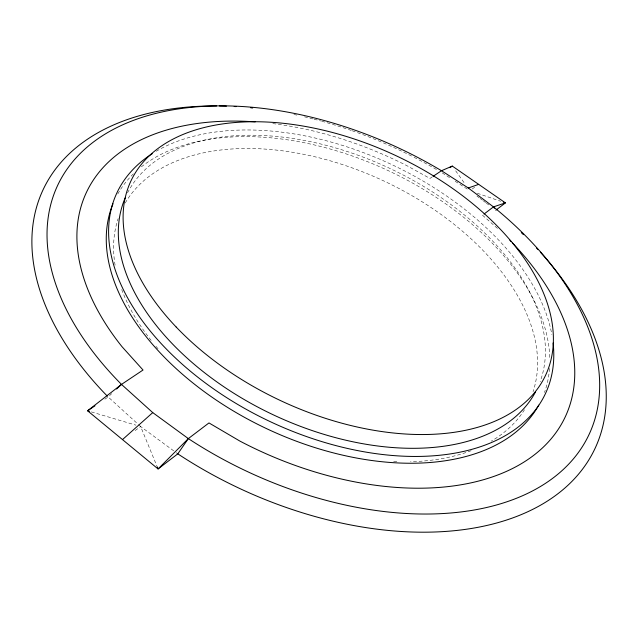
<?xml version="1.0" encoding="UTF-8"?>
<svg xmlns="http://www.w3.org/2000/svg" width="638" height="638" viewBox="0 0 638 638"><rect width="100%" height="100%" fill="white"/><g stroke="black" fill="none" stroke-linecap="round" stroke-linejoin="round"><path stroke-width="0.48" stroke-dasharray="3.19 2.39" d="M109.561 395.648L111.666 393.662M135.144 430.538L140.671 426.575L175.426 452.111M472.24 188.984L474.656 187.253M104.863 399.181L108.157 396.964L137.784 423.943M432.42 176.782L429.94 178.441L406.988 165.728A264.419 160.465 25.1 0 0 272.817 123.597M91.362 411.909L135.934 425.163M477.32 193.274L500.726 201.281M442.174 172.874L450.308 178.122M455.189 181.272L469.01 190.188M176.216 452.693L177.795 453.849M476.913 196.033L479.282 197.812M480.063 198.402L482.432 200.172M483.221 200.771L485.582 202.541M486.371 203.131L488.732 204.91M482.495 215.213L498.485 229.305M138.51 424.597L140.671 426.575L157.323 467.112M455.691 170.848L465.301 184.358M293.927 114.497A304.781 187.094 25.1 0 1 296.798 115.103M304.486 116.834A304.781 187.094 25.1 0 1 313.122 118.947M314.079 119.194A304.781 187.094 25.1 0 1 320.77 120.973M321.696 121.228A304.781 187.094 25.1 0 1 351.267 130.447M352.184 130.766A304.781 187.094 25.1 0 1 413.169 156.844M414.038 157.283A304.781 187.094 25.1 0 1 437.995 170.402M524.484 409.748A225.118 137.162 25.1 0 1 491.308 441.137M471.139 450.699A225.118 137.162 25.1 0 1 410.537 461.745M396.836 461.745A225.118 137.162 25.1 0 1 391.923 461.561M158.025 348.747A225.118 137.162 25.1 0 1 154.914 345.07M151.15 340.421A225.118 137.162 25.1 0 1 121.037 287.706M115.095 265.161A225.118 137.162 25.1 0 1 118.15 218.619M125.247 202.972A225.118 137.162 25.1 0 1 382.194 180.211A225.118 137.162 25.1 0 1 533.049 391.66M117.791 193.96A235.613 142.625 25.1 0 1 133.43 173.799M141.373 166.837A235.613 142.625 25.1 0 1 389.036 171.008A235.613 142.625 25.1 0 1 549.796 358.867M549.533 368.453A235.613 142.625 25.1 0 1 544.469 392.474M127.584 192.82A227.016 136.293 25.1 0 1 386.652 166.933A227.016 136.293 25.1 0 1 540.131 381.644M156.262 151.238A236.61 142.17 25.1 0 1 390.041 163.791A236.61 142.17 25.1 0 1 551.862 334.583"/><path stroke-width="0.96" d="M255.208 121.866A264.419 160.465 25.1 0 0 122.033 346.721L143.032 370.024L121.491 384.411L87.573 410.784L158.08 468.954L177.795 453.849L188.338 438.601L208.969 422.93L239.856 441.065A264.419 160.465 25.1 0 0 531.223 457.183A264.419 160.465 25.1 0 0 512.569 243.062M188.338 438.601L152.745 412.603L121.491 384.411A293.448 178.6 25.1 0 1 100.142 137.258A293.448 178.6 25.1 0 1 441.504 170.721L468.292 187.995L493.469 206.887A293.448 178.6 25.1 0 1 553.449 477.726A293.448 178.6 25.1 0 1 188.338 438.601L158.08 468.954L157.323 467.112M116.579 389.036L121.491 384.411M122.496 439.598L152.745 412.603M495.822 210.229L505.408 202.884L452.302 166.079L441.504 170.721L433.25 176.232M484.067 214.025L493.469 206.887L505.408 202.884L503.534 202.246M94.982 405.808L87.573 410.784L89.464 411.343M449.965 167.65L452.302 166.079M468.292 187.995L478.683 184.366M493.469 206.887L494.41 208.219M540.386 252.209A304.781 187.094 25.1 0 1 539.269 505.91A304.781 187.094 25.1 0 1 177.795 453.849M107.447 396.246A304.781 187.094 25.1 0 1 216.553 105.956M219.52 105.98A304.781 187.094 25.1 0 1 226.442 106.147M234.162 106.498A304.781 187.094 25.1 0 1 236.108 106.61M250.734 107.79A304.781 187.094 25.1 0 1 252.688 107.989M521.31 232.615A304.781 187.094 25.1 0 1 523.431 234.664M536.462 247.935A304.781 187.094 25.1 0 1 537.778 249.354M509.842 240.223A264.419 160.465 25.1 0 1 511.213 241.642M538.735 405.114A235.613 142.625 25.1 0 1 266.237 428.481A235.613 142.625 25.1 0 1 113.006 203.769M553.114 343.005A236.61 142.17 25.1 0 1 269.778 421.431A236.61 142.17 25.1 0 1 152.227 153.71M535.473 392.003A227.016 136.293 25.1 0 1 272.801 414.596A227.016 136.293 25.1 0 1 125.16 197.971M176.2 327.047A228.954 135.376 25.1 0 0 541.829 382.337A228.954 135.376 25.1 0 0 296.718 125.024A228.954 135.376 25.1 0 0 176.2 327.047"/></g></svg>
